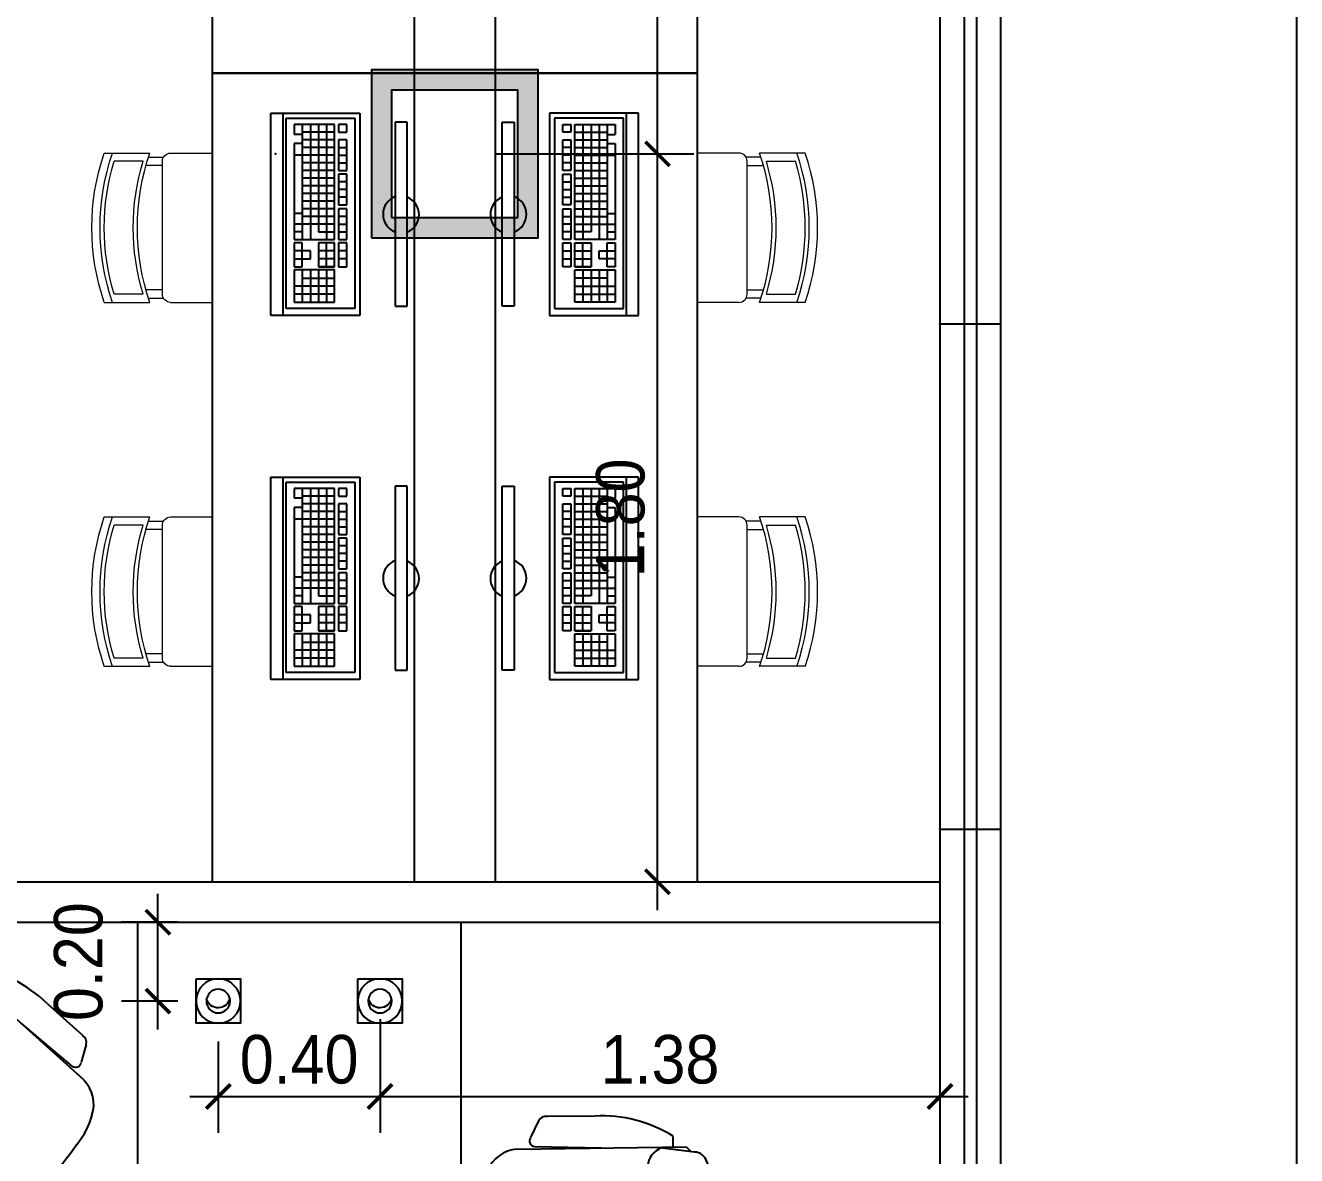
# Model space of a CAD drawing. Header units: millimetres. Extents: x 7034 to 7235, y -465 to -380.
# Drawn here: x 7142.043 to 7145.186, y -429.776 to -426.981 of the extents above; entities that cross this region are included whole.
import ezdxf

# ---------------------------------------------------------------- set-up
doc = ezdxf.new("R2010")
doc.units = ezdxf.units.MM
doc.header["$LTSCALE"] = 0.005
doc.linetypes.add('CONTINUO', pattern=[0])
doc.layers.get('0').update_dxf_attribs({"linetype": 'CONTINUO'})
doc.layers.get('DEFPOINTS').update_dxf_attribs({"linetype": 'CONTINUO', "lineweight": 15})
for name, color, linetype in [('- COTAS', 12, 'Continuous'), ('0-LUMINOTEC-TETO', 170, 'Continuous'), ('ARQ-PEITORIAL', 4, 'Continuous'), ('ARQ_ESQUADRIA', 5, 'Continuous'), ('NN_PISO', 8, 'Continuous')]:
    doc.layers.add(name, color=color, linetype=linetype)
doc.layers.add('0-LAYOUT', color=250, linetype='Continuous', lineweight=25)
doc.styles.add('ARQ', font='arial.ttf', dxfattribs={"width": 0.9})
doc.dimstyles.new('1-50', dxfattribs={"dimtxt": 0.12, "dimasz": 0.06, "dimexe": 0.09, "dimexo": 0.1, "dimgap": 0.03, "dimtad": 1, "dimzin": 0, "dimdsep": 46, "dimtxsty": 'ARQ', "dimblk": 'ARCHTICK', "dimcen": 0, "dimdle": 0.07, "dimclrd": 1, "dimclre": 1, "dimclrt": 7, "dimadec": 0, "dimazin": 0, "dimtm": 1e-09, "dimtfac": 1, "dimtofl": 0, "dimtmove": 2, "dimatfit": 3, "dimldrblk": 'ARCHTICK', "dimfxl": 1, "dimtolj": 1, "dimtzin": 0, "dimlwd": -1, "dimlwe": -1, "dimarcsym": 0})

# ---------------------------------------------------------------- blocks, each defined once
blk = doc.blocks.new('011291')
at = {"linetype": 'Continuous'}
for radius in [5.5, 2.93]:
    blk.add_circle((0, 0), radius, dxfattribs=at)
blk.add_arc((-0.02, -1.29), 2.96, 12.8011, 165.3823, dxfattribs=at)
blk = doc.blocks.new('DICROICA-QUADRADO')
blk.add_lwpolyline([(-0.055, -0.055), (0.055, -0.055), (0.055, 0.055), (-0.055, 0.055)], close=True)
at = {"xscale": 0.01, "yscale": 0.01, "zscale": 0.01}
blk.add_blockref('011291', (0, 0), dxfattribs=at)
blk = doc.blocks.new('011239')
h = blk.add_hatch(color=256)
h.paths.add_polyline_path([(-20.6, 20.75), (-20.6, -20.75), (20.6, -20.75), (20.6, 20.75)])
h.paths.add_polyline_path([(15.6, 15.75), (15.6, -15.75), (-15.6, -15.75), (-15.6, 15.75)], flags=16)
for points in [[(-20.6, -20.75), (20.6, -20.75), (20.6, 20.75), (-20.6, 20.75)], [(-15.6, -15.75), (15.6, -15.75), (15.6, 15.75), (-15.6, 15.75)]]:
    blk.add_lwpolyline(points, close=True)
blk = doc.blocks.new('A$C1D1E4AAD')
at = {"layer": '0-LAYOUT', "linetype": 'ByBlock'}
for p, q in [((-2.0148, 0), (-2.0148, -1.6)), ((-1.2148, 0), (-1.2148, -1.6)), ((-2.519, -0.1026), (-2.5509, -0.1221)), ((-2.4046, -0.1576), (-2.4818, -0.1047)), ((-2.4578, -0.1099), (-2.4741, -0.1104)), ((-2.1472, -0.3901), (-2.4578, -0.1099)), ((-2.4339, -0.1309), (-2.4167, -0.1112)), ((-2.2381, -0.2014), (-2.1504, -0.2795)), ((-2.1764, -0.356), (-2.3019, -0.25)), ((-2.1416, -0.302), (-2.154, -0.3461)), ((-2.8176, -0.4426), (-2.8024, -0.4084)), ((-2.7483, -0.5489), (-2.8107, -0.4792)), ((-2.8025, -0.5023), (-2.8041, -0.4861)), ((-2.4845, -0.7742), (-2.8025, -0.5023)), ((-1.0225, -0.4914), (-1.0423, -0.5327)), ((-0.8836, -0.4795), (-1.001, -0.4803)), ((-2.7786, -0.5233), (-2.7959, -0.5429)), ((-0.6899, -0.5557), (-0.6899, -0.5295)), ((-1.0764, -0.5613), (-0.6581, -0.5557)), ((-1.032, -0.5549), (-0.8677, -0.5581)), ((-0.7296, -0.5565), (-0.6367, -0.5676)), ((-0.6581, -0.5557), (-0.6462, -0.5668)), ((-0.6073, -0.5906), (-0.5962, -0.6264)), ((-2.5221, -0.7496), (-2.6434, -0.6388)), ((-2.6834, -0.7083), (-2.5946, -0.7853)), ((-2.5711, -0.7911), (-2.529, -0.7731)), ((-0.6073, -1.0431), (-0.5962, -1.0074)), ((-2.6834, -1.1435), (-2.5946, -1.0666)), ((-2.5711, -1.0608), (-2.529, -1.0787)), ((-0.7296, -1.0772), (-0.6367, -1.0661)), ((-0.6581, -1.078), (-0.6462, -1.0669)), ((-2.4845, -1.0777), (-2.8025, -1.3496)), ((-1.0764, -1.0724), (-0.6581, -1.078)), ((-1.032, -1.0788), (-0.8677, -1.0756)), ((-0.6899, -1.078), (-0.6899, -1.1042)), ((-2.5221, -1.1022), (-2.6434, -1.2131)), ((-1.0225, -1.1423), (-1.0423, -1.101)), ((-0.8836, -1.1542), (-1.001, -1.1534)), ((-2.7483, -1.303), (-2.8107, -1.3726)), ((-2.7786, -1.3286), (-2.7959, -1.3089)), ((-2.8025, -1.3496), (-2.8041, -1.3658)), ((-2.8176, -1.4093), (-2.8024, -1.4435)), ((-2.1472, -1.4617), (-2.4578, -1.742)), ((-2.1764, -1.4959), (-2.3019, -1.6019)), ((-2.1416, -1.5498), (-2.154, -1.5057)), ((-2.2381, -1.6505), (-2.1504, -1.5723)), ((-2.0148, -1.6), (-1.2148, -1.6)), ((-2.4046, -1.6942), (-2.4818, -1.7472)), ((-2.4339, -1.721), (-2.4167, -1.7407)), ((-2.519, -1.7493), (-2.5509, -1.7298)), ((-2.4578, -1.742), (-2.4741, -1.7415))]:
    blk.add_line(p, q, dxfattribs=at)
for centre, radius, start, end in [((-2.1494, -0.7283), 0.7271, 123.5174, 153.896), ((-2.5026, -0.1308), 0.0328, 51.4098, 120.5547), ((-2.4707, -0.4398), 0.3333, 45.7372, 80.6494), ((-2.4596, -0.177), 0.0523, 323.2944, 29.1682), ((-2.4596, -0.177), 0.0523, 323.2944, 29.1682), ((-2.712, 0.012), 0.3678, 309.1313, 323.2958), ((-2.0117, -0.8493), 0.7418, 129.1314, 148.282), ((-2.1616, -0.2971), 0.0207, 345.8779, 57.0329), ((-2.1675, -0.3448), 0.0141, 232.5784, 352.1311), ((-2.2085, -0.4503), 0.0857, 341.4955, 44.5153), ((-2.7875, -0.4552), 0.0328, 156.8587, 226.0036), ((-2.9561, -0.2659), 0.3678, 314.1176, 328.2821), ((-2.3206, -0.4216), 0.2017, 320.8696, 343.9764), ((-1.0042, -0.5009), 0.0207, 81.6738, 152.8287), ((-0.8661, -0.8121), 0.3333, 58.0573, 92.9695), ((-2.7362, -0.4918), 0.0523, 248.2452, 314.1189), ((-1.0312, -0.5406), 0.0141, 146.5756, 266.1283), ((-2.477, -0.4469), 0.3333, 196.764, 231.6762), ((-3.1806, 0.1774), 1.2492, 312.9781, 324.4353), ((-1.0701, -0.647), 0.0857, 94.1914, 157.2111), ((-0.701, -0.6073), 0.0523, 109.5385, 175.4123), ((-0.6383, -0.601), 0.0328, 18.152, 87.2969), ((-0.9669, -0.6994), 0.2017, 154.7303, 177.8371), ((-0.3867, -0.6319), 0.3678, 175.4109, 189.5754), ((-1.2979, -0.8169), 0.7271, 344.8107, 15.1893), ((0.0745, -0.8169), 1.2492, 174.2714, 185.7286), ((-1.4813, -0.8169), 0.7418, 350.4247, 9.5753), ((-2.5321, -0.7598), 0.0141, 285.2823, 44.835), ((-2.4757, -0.5981), 0.2017, 293.437, 316.5438), ((-2.5786, -0.7718), 0.0207, 220.3805, 291.5354), ((-2.4327, -0.7056), 0.0857, 232.8981, 295.9178), ((-0.9669, -0.9343), 0.2017, 182.1629, 205.2697), ((-0.3867, -1.0018), 0.3678, 170.4246, 184.5891), ((-1.0701, -0.9867), 0.0857, 202.7889, 265.8086), ((-0.701, -1.0264), 0.0523, 184.5877, 250.4615), ((-0.701, -1.0264), 0.0523, 184.5877, 250.4615), ((-2.5786, -1.08), 0.0207, 68.4646, 139.6195), ((-2.4327, -1.1463), 0.0857, 64.0822, 127.1019), ((-2.4757, -1.2537), 0.2017, 43.4562, 66.563), ((-0.6383, -1.0328), 0.0328, 272.7031, 341.848), ((-2.5321, -1.092), 0.0141, 315.165, 74.7177), ((-1.0312, -1.0931), 0.0141, 93.8717, 213.4244), ((-3.1806, -2.0292), 1.2492, 35.5647, 47.0219), ((-0.8661, -0.8216), 0.3333, 267.0305, 301.9427), ((-2.477, -1.4049), 0.3333, 128.3238, 163.236), ((-1.0042, -1.1328), 0.0207, 207.1713, 278.3262), ((-2.7362, -1.36), 0.0523, 45.8811, 111.7548), ((-2.3206, -1.4303), 0.2017, 16.0236, 39.1304), ((-2.9561, -1.5859), 0.3678, 31.7179, 45.8824), ((-2.7875, -1.3966), 0.0328, 133.9964, 203.1413), ((-2.2085, -1.4015), 0.0857, 315.4847, 18.5045), ((-2.0117, -1.0026), 0.7418, 211.718, 230.8686), ((-2.1494, -1.1236), 0.7271, 206.104, 236.4826), ((-2.1675, -1.5071), 0.0141, 7.8689, 127.4216), ((-2.1616, -1.5547), 0.0207, 302.9671, 14.1221), ((-2.712, -1.8639), 0.3678, 36.7042, 50.8687), ((-2.4596, -1.6749), 0.0523, 330.8318, 36.7056), ((-2.4596, -1.6749), 0.0523, 330.8318, 36.7056), ((-2.4707, -1.4121), 0.3333, 279.3506, 314.2628), ((-2.5026, -1.7211), 0.0328, 239.4453, 308.5902)]:
    blk.add_arc(centre, radius, start, end, dxfattribs=at)
for p in [(-2.2419, -0.6471), (-1.1749, -0.8169), (-2.2419, -1.2048)]:
    blk.add_point(p, dxfattribs=at)
blk = doc.blocks.new('vafres')
at = {"lineweight": 13, "ltscale": 0.2}
for p, q in [((2157.847, 914.6481), (2157.847, 914.5352)), ((2158.2163, 914.6481), (2158.2163, 914.5352)), ((2157.8675, 914.5521), (2157.8675, 914.6239)), ((2158.1958, 914.5521), (2158.1958, 914.6239)), ((2157.8573, 914.5386), (2157.8573, 914.5017)), ((2157.8778, 914.5044), (2157.8778, 914.5455)), ((2158.1856, 914.5044), (2158.1856, 914.5448)), ((2158.2061, 914.5386), (2158.2061, 914.5017)), ((2158.1958, 914.5044), (2157.8675, 914.5044)), ((2157.847, 914.4839), (2157.847, 914.3813)), ((2158.2163, 914.4839), (2158.2163, 914.3813))]:
    blk.add_line(p, q, dxfattribs=at)
for centre, radius, start, end in [((2158.0317, 914.1094), 0.5694, 71.0753, 108.9246), ((2158.0317, 914.0889), 0.5694, 71.0753, 108.9246), ((2158.0317, 914.0787), 0.5694, 73.2016, 106.7984), ((2158.0317, 914.0787), 0.5694, 73.2016, 106.7984), ((2158.0317, 913.9966), 0.5694, 71.0753, 108.9246), ((2158.0317, 914.0069), 0.5694, 73.2016, 106.7984), ((2157.8675, 914.4839), 0.0205, 90, 180), ((2158.1958, 914.4839), 0.0205, 360, 90)]:
    blk.add_arc(centre, radius, start, end, dxfattribs=at)
blk = doc.blocks.new('_ArchTick')
at = {"color": 0, "linetype": 'ByBlock', "const_width": 0.15}
blk.add_lwpolyline([(-0.5, -0.5), (0.5, 0.5)], dxfattribs=at)
blk = doc.blocks.new('*D252')
at = {"layer": '- COTAS', "color": 1, "transparency": 16777216}
for p, q in [((7143.6058, -429.1686), (7143.6058, -427.2286)), ((7143.2045, -427.2986), (7143.6958, -427.2986)), ((7143.2045, -429.0986), (7143.6958, -429.0986))]:
    blk.add_line(p, q, dxfattribs=at)
at = {"layer": 'DEFPOINTS', "color": 0, "transparency": 16777216}
for p in [(7143.1045, -427.2986), (7143.6058, -427.2986), (7143.1045, -429.0986)]:
    blk.add_point(p, dxfattribs=at)
at = {"layer": '- COTAS', "color": 1, "transparency": 16777216, "xscale": 0.06, "yscale": 0.06, "zscale": 0.06}
for p, rotation in [((7143.6058, -427.2986), 90), ((7143.6058, -429.0986), 270)]:
    blk.add_blockref('_ArchTick', p, dxfattribs=dict(at, rotation=rotation))
at = {"layer": '- COTAS', "color": 7, "transparency": 16777216, "insert": (7143.5146, -428.1986), "char_height": 0.12, "attachment_point": 5, "rotation": 90, "style": 'ARQ'}
blk.add_mtext('\\A1;1.80', dxfattribs=at)
blk = doc.blocks.new('*D253')
at = {"layer": '- COTAS', "color": 1, "transparency": 16777216}
for p, q in [((7143.6058, -427.3686), (7143.6058, -425.4286)), ((7143.2045, -425.4986), (7143.6958, -425.4986)), ((7143.2045, -427.2986), (7143.6958, -427.2986))]:
    blk.add_line(p, q, dxfattribs=at)
at = {"layer": 'DEFPOINTS', "color": 0, "transparency": 16777216}
for p in [(7143.1045, -425.4986), (7143.6058, -425.4986), (7143.1045, -427.2986)]:
    blk.add_point(p, dxfattribs=at)
at = {"layer": '- COTAS', "color": 1, "transparency": 16777216, "xscale": 0.06, "yscale": 0.06, "zscale": 0.06}
for p, rotation in [((7143.6058, -425.4986), 90), ((7143.6058, -427.2986), 270)]:
    blk.add_blockref('_ArchTick', p, dxfattribs=dict(at, rotation=rotation))
at = {"layer": '- COTAS', "color": 7, "transparency": 16777216, "insert": (7143.5146, -426.3986), "char_height": 0.12, "attachment_point": 5, "rotation": 90, "style": 'ARQ'}
blk.add_mtext('\\A1;1.80', dxfattribs=at)
blk = doc.blocks.new('*D257')
at = {"layer": '- COTAS', "color": 1, "transparency": 16777216}
for p, q in [((7142.3704, -429.4636), (7142.3704, -429.1286)), ((7142.4197, -429.1986), (7142.2804, -429.1986)), ((7142.4197, -429.3936), (7142.2804, -429.3936))]:
    blk.add_line(p, q, dxfattribs=at)
at = {"layer": 'DEFPOINTS', "color": 0, "transparency": 16777216}
for p in [(7142.3704, -429.1986), (7142.5197, -429.1986), (7142.5197, -429.3936)]:
    blk.add_point(p, dxfattribs=at)
at = {"layer": '- COTAS', "color": 1, "transparency": 16777216, "xscale": 0.06, "yscale": 0.06, "zscale": 0.06}
for p, rotation in [((7142.3704, -429.1986), 90), ((7142.3704, -429.3936), 270)]:
    blk.add_blockref('_ArchTick', p, dxfattribs=dict(at, rotation=rotation))
at = {"layer": '- COTAS', "color": 7, "transparency": 16777216, "insert": (7142.1741, -429.2961), "char_height": 0.12, "attachment_point": 5, "rotation": 90, "style": 'ARQ'}
blk.add_mtext('\\A1;0.20', dxfattribs=at)
blk = doc.blocks.new('*D279')
at = {"layer": '- COTAS', "color": 1, "transparency": 16777216}
for p, q in [((7142.9197, -429.4386), (7142.9197, -429.7196)), ((7144.3045, -429.4386), (7144.3045, -429.7196)), ((7142.8497, -429.6296), (7144.3745, -429.6296))]:
    blk.add_line(p, q, dxfattribs=at)
at = {"layer": 'DEFPOINTS', "color": 0, "transparency": 16777216}
for p in [(7142.9197, -429.3386), (7144.3045, -429.3386), (7144.3045, -429.6296)]:
    blk.add_point(p, dxfattribs=at)
at = {"layer": '- COTAS', "color": 1, "transparency": 16777216, "xscale": 0.06, "yscale": 0.06, "zscale": 0.06, "rotation": 180}
blk.add_blockref('_ArchTick', (7142.9197, -429.6296), dxfattribs=at)
at = {"layer": '- COTAS', "color": 1, "transparency": 16777216, "xscale": 0.06, "yscale": 0.06, "zscale": 0.06}
blk.add_blockref('_ArchTick', (7144.3045, -429.6296), dxfattribs=at)
at = {"layer": '- COTAS', "color": 7, "transparency": 16777216, "insert": (7143.6121, -429.5383), "char_height": 0.12, "attachment_point": 5, "style": 'ARQ'}
blk.add_mtext('\\A1;1.38', dxfattribs=at)
blk = doc.blocks.new('*D280')
at = {"layer": '- COTAS', "color": 1, "transparency": 16777216}
for p, q in [((7142.5197, -429.4936), (7142.5197, -429.7196)), ((7142.9197, -429.4936), (7142.9197, -429.7196)), ((7142.4497, -429.6296), (7142.9897, -429.6296))]:
    blk.add_line(p, q, dxfattribs=at)
at = {"layer": 'DEFPOINTS', "color": 0, "transparency": 16777216}
for p in [(7142.5197, -429.3936), (7142.9197, -429.3936), (7142.9197, -429.6296)]:
    blk.add_point(p, dxfattribs=at)
at = {"layer": '- COTAS', "color": 1, "transparency": 16777216, "xscale": 0.06, "yscale": 0.06, "zscale": 0.06, "rotation": 180}
blk.add_blockref('_ArchTick', (7142.5197, -429.6296), dxfattribs=at)
at = {"layer": '- COTAS', "color": 1, "transparency": 16777216, "xscale": 0.06, "yscale": 0.06, "zscale": 0.06}
blk.add_blockref('_ArchTick', (7142.9197, -429.6296), dxfattribs=at)
at = {"layer": '- COTAS', "color": 7, "transparency": 16777216, "insert": (7142.7197, -429.5383), "char_height": 0.12, "attachment_point": 5, "style": 'ARQ'}
blk.add_mtext('\\A1;0.40', dxfattribs=at)

msp = doc.modelspace()

# ---------------------------------------------------------------- linework, layer by layer
at = {"layer": '- COTAS'}
msp.add_point((7142.6611, -427.2986), dxfattribs=at)
msp.add_point((7142.6611, -427.2986), dxfattribs=at)
msp.add_lwpolyline([(7145.1864, -421.1631), (7145.1864, -436.0131), (7124.1864, -436.0131), (7124.1864, -421.1631)], close=True)
at = {"layer": '0-LAYOUT'}
for p, q in [((7143.0045, -425.2986), (7143.0045, -429.0986)), ((7143.2045, -425.2986), (7143.2045, -429.0986)), ((7142.65, -427.698), (7142.65, -427.198)), ((7142.65, -427.198), (7142.68, -427.198)), ((7142.68, -427.198), (7142.87, -427.198)), ((7142.68, -427.698), (7142.68, -427.198)), ((7142.6874, -427.2107), (7142.8574, -427.2107)), ((7142.6874, -427.6807), (7142.6874, -427.2107)), ((7142.8574, -427.2107), (7142.8574, -427.6807)), ((7142.87, -427.198), (7142.87, -427.698)), ((7143.3389, -427.198), (7143.3389, -427.698)), ((7143.5289, -427.198), (7143.3389, -427.198)), ((7143.3515, -427.2107), (7143.3515, -427.6807)), ((7143.5215, -427.2107), (7143.3515, -427.2107)), ((7143.5215, -427.6807), (7143.5215, -427.2107)), ((7143.5289, -427.698), (7143.5289, -427.198)), ((7143.5589, -427.198), (7143.5289, -427.198)), ((7143.5589, -427.698), (7143.5589, -427.198)), ((7142.7074, -427.2257), (7142.7074, -427.2503)), ((7142.8074, -427.2257), (7142.7074, -427.2257)), ((7142.7274, -427.2257), (7142.7274, -427.5107)), ((7142.7474, -427.2257), (7142.7474, -427.5107)), ((7142.7674, -427.2257), (7142.7674, -427.4917)), ((7142.7874, -427.2257), (7142.7874, -427.5107)), ((7142.8074, -427.5107), (7142.8074, -427.2257)), ((7142.8174, -427.2257), (7142.8174, -427.2447)), ((7142.8374, -427.2257), (7142.8174, -427.2257)), ((7142.8374, -427.2447), (7142.8374, -427.2257)), ((7142.9572, -427.2204), (7142.9572, -427.6755)), ((7142.9872, -427.2204), (7142.9572, -427.2204)), ((7142.9872, -427.6755), (7142.9872, -427.2204)), ((7143.2217, -427.6755), (7143.2217, -427.2204)), ((7143.2217, -427.2204), (7143.2517, -427.2204)), ((7143.2517, -427.2204), (7143.2517, -427.6755)), ((7143.3715, -427.2447), (7143.3715, -427.2257)), ((7143.3715, -427.2257), (7143.3915, -427.2257)), ((7143.3915, -427.2257), (7143.3915, -427.2447)), ((7143.4015, -427.5107), (7143.4015, -427.2257)), ((7143.4015, -427.2257), (7143.5015, -427.2257)), ((7143.4215, -427.2257), (7143.4215, -427.5107)), ((7143.4415, -427.2257), (7143.4415, -427.4917)), ((7143.4615, -427.2257), (7143.4615, -427.5107)), ((7143.4815, -427.2257), (7143.4815, -427.5107)), ((7143.5015, -427.2257), (7143.5015, -427.2503)), ((7142.7274, -427.2503), (7142.7074, -427.2503)), ((7142.7274, -427.2727), (7142.7074, -427.2727)), ((7142.7074, -427.2727), (7142.7074, -427.5107)), ((7142.8074, -427.2447), (7142.7274, -427.2447)), ((7142.8074, -427.2637), (7142.7274, -427.2637)), ((7142.8174, -427.2447), (7142.8374, -427.2447)), ((7142.8174, -427.2637), (7142.8174, -427.3397)), ((7142.8374, -427.2637), (7142.8174, -427.2637)), ((7142.8374, -427.3397), (7142.8374, -427.2637)), ((7143.3915, -427.2447), (7143.3715, -427.2447)), ((7143.3715, -427.3397), (7143.3715, -427.2637)), ((7143.3715, -427.2637), (7143.3915, -427.2637)), ((7143.3915, -427.2637), (7143.3915, -427.3397)), ((7143.4015, -427.2447), (7143.4815, -427.2447)), ((7143.4015, -427.2637), (7143.4815, -427.2637)), ((7143.4815, -427.2503), (7143.5015, -427.2503)), ((7143.4815, -427.2727), (7143.5015, -427.2727)), ((7143.5015, -427.2727), (7143.5015, -427.5107)), ((7142.8074, -427.3017), (7142.7074, -427.3017)), ((7142.8074, -427.2827), (7142.7274, -427.2827)), ((7142.8174, -427.2827), (7142.8374, -427.2827)), ((7142.8174, -427.3017), (7142.8374, -427.3017)), ((7143.3915, -427.2827), (7143.3715, -427.2827)), ((7143.3915, -427.3017), (7143.3715, -427.3017)), ((7143.4015, -427.2827), (7143.4815, -427.2827)), ((7143.4015, -427.3017), (7143.5015, -427.3017)), ((7142.8074, -427.3207), (7142.7274, -427.3207)), ((7142.8174, -427.3207), (7142.8374, -427.3207)), ((7143.3915, -427.3207), (7143.3715, -427.3207)), ((7143.4015, -427.3207), (7143.4815, -427.3207)), ((7142.8074, -427.3397), (7142.7274, -427.3397)), ((7142.8074, -427.3587), (7142.7274, -427.3587)), ((7142.8174, -427.3397), (7142.8374, -427.3397)), ((7142.8174, -427.3488), (7142.8174, -427.4248)), ((7142.8374, -427.3488), (7142.8174, -427.3488)), ((7142.8374, -427.3678), (7142.8174, -427.3678)), ((7142.8374, -427.4248), (7142.8374, -427.3488)), ((7143.3915, -427.3397), (7143.3715, -427.3397)), ((7143.3715, -427.4248), (7143.3715, -427.3488)), ((7143.3715, -427.3488), (7143.3915, -427.3488)), ((7143.3715, -427.3678), (7143.3915, -427.3678)), ((7143.3915, -427.3488), (7143.3915, -427.4248)), ((7143.4015, -427.3397), (7143.4815, -427.3397)), ((7143.4015, -427.3587), (7143.4815, -427.3587)), ((7142.8074, -427.3777), (7142.7274, -427.3777)), ((7142.8074, -427.3967), (7142.7274, -427.3967)), ((7142.8374, -427.3868), (7142.8174, -427.3868)), ((7143.3715, -427.3868), (7143.3915, -427.3868)), ((7143.4015, -427.3777), (7143.4815, -427.3777)), ((7143.4015, -427.3967), (7143.4815, -427.3967)), ((7142.8074, -427.4157), (7142.7274, -427.4157)), ((7142.8374, -427.4058), (7142.8174, -427.4058)), ((7142.8174, -427.4248), (7142.8374, -427.4248)), ((7143.3715, -427.4058), (7143.3915, -427.4058)), ((7143.3915, -427.4248), (7143.3715, -427.4248)), ((7143.4015, -427.4157), (7143.4815, -427.4157)), ((7142.7274, -427.4457), (7142.7074, -427.4457)), ((7142.8074, -427.4347), (7142.7274, -427.4347)), ((7142.8074, -427.4537), (7142.7274, -427.4537)), ((7142.8174, -427.4347), (7142.8174, -427.5107)), ((7142.8374, -427.4347), (7142.8174, -427.4347)), ((7142.8374, -427.4537), (7142.8174, -427.4537)), ((7142.8374, -427.5107), (7142.8374, -427.4347)), ((7143.3715, -427.5107), (7143.3715, -427.4347)), ((7143.3715, -427.4347), (7143.3915, -427.4347)), ((7143.3715, -427.4537), (7143.3915, -427.4537)), ((7143.3915, -427.4347), (7143.3915, -427.5107)), ((7143.4015, -427.4347), (7143.4815, -427.4347)), ((7143.4015, -427.4537), (7143.4815, -427.4537)), ((7143.4815, -427.4457), (7143.5015, -427.4457)), ((7142.8074, -427.4727), (7142.7074, -427.4727)), ((7142.7274, -427.4917), (7142.7074, -427.4917)), ((7142.7674, -427.4917), (7142.8074, -427.4917)), ((7142.8174, -427.4727), (7142.8374, -427.4727)), ((7142.8174, -427.4917), (7142.8374, -427.4917)), ((7143.3915, -427.4727), (7143.3715, -427.4727)), ((7143.3915, -427.4917), (7143.3715, -427.4917)), ((7143.4015, -427.4727), (7143.5015, -427.4727)), ((7143.4415, -427.4917), (7143.4015, -427.4917)), ((7143.4815, -427.4917), (7143.5015, -427.4917)), ((7142.7074, -427.5107), (7142.8074, -427.5107)), ((7142.7074, -427.5182), (7142.7074, -427.5782)), ((7142.7274, -427.5182), (7142.7074, -427.5182)), ((7142.7274, -427.5782), (7142.7274, -427.5182)), ((7142.7674, -427.5182), (7142.7674, -427.5782)), ((7142.8074, -427.5182), (7142.7674, -427.5182)), ((7142.7874, -427.5782), (7142.7874, -427.5182)), ((7142.8074, -427.5782), (7142.8074, -427.5182)), ((7142.8174, -427.5107), (7142.8374, -427.5107)), ((7142.8174, -427.5182), (7142.8174, -427.5782)), ((7142.8374, -427.5182), (7142.8174, -427.5182)), ((7142.8374, -427.5782), (7142.8374, -427.5182)), ((7143.3915, -427.5107), (7143.3715, -427.5107)), ((7143.3715, -427.5782), (7143.3715, -427.5182)), ((7143.3715, -427.5182), (7143.3915, -427.5182)), ((7143.3915, -427.5182), (7143.3915, -427.5782)), ((7143.5015, -427.5107), (7143.4015, -427.5107)), ((7143.4015, -427.5782), (7143.4015, -427.5182)), ((7143.4015, -427.5182), (7143.4415, -427.5182)), ((7143.4215, -427.5782), (7143.4215, -427.5182)), ((7143.4415, -427.5182), (7143.4415, -427.5782)), ((7143.4815, -427.5182), (7143.5015, -427.5182)), ((7143.4815, -427.5782), (7143.4815, -427.5182)), ((7143.5015, -427.5182), (7143.5015, -427.5782)), ((7142.7474, -427.5382), (7142.7074, -427.5382)), ((7142.7474, -427.5582), (7142.7474, -427.5382)), ((7142.8074, -427.5382), (7142.7674, -427.5382)), ((7142.8374, -427.5382), (7142.8174, -427.5382)), ((7143.3715, -427.5382), (7143.3915, -427.5382)), ((7143.4015, -427.5382), (7143.4415, -427.5382)), ((7143.4615, -427.5582), (7143.4615, -427.5382)), ((7143.4615, -427.5382), (7143.5015, -427.5382)), ((7142.7074, -427.5582), (7142.7474, -427.5582)), ((7142.7074, -427.5782), (7142.7274, -427.5782)), ((7142.7074, -427.5857), (7142.7074, -427.6657)), ((7142.8074, -427.5857), (7142.7074, -427.5857)), ((7142.7274, -427.5857), (7142.7274, -427.6657)), ((7142.7474, -427.5857), (7142.7474, -427.6657)), ((7142.8074, -427.5582), (7142.7674, -427.5582)), ((7142.7674, -427.5782), (7142.8074, -427.5782)), ((7142.8074, -427.5782), (7142.7674, -427.5782)), ((7142.7674, -427.5857), (7142.7674, -427.6657)), ((7142.7874, -427.5857), (7142.7874, -427.6657)), ((7142.8074, -427.6657), (7142.8074, -427.5857)), ((7142.8374, -427.5582), (7142.8174, -427.5582)), ((7142.8174, -427.5782), (7142.8374, -427.5782)), ((7143.3715, -427.5582), (7143.3915, -427.5582)), ((7143.3915, -427.5782), (7143.3715, -427.5782)), ((7143.4015, -427.5582), (7143.4415, -427.5582)), ((7143.4415, -427.5782), (7143.4015, -427.5782)), ((7143.4015, -427.5782), (7143.4415, -427.5782)), ((7143.4015, -427.6657), (7143.4015, -427.5857)), ((7143.4015, -427.5857), (7143.5015, -427.5857)), ((7143.4215, -427.5857), (7143.4215, -427.6657)), ((7143.4415, -427.5857), (7143.4415, -427.6657)), ((7143.5015, -427.5582), (7143.4615, -427.5582)), ((7143.4615, -427.5857), (7143.4615, -427.6657)), ((7143.5015, -427.5782), (7143.4815, -427.5782)), ((7143.4815, -427.5857), (7143.4815, -427.6657)), ((7143.5015, -427.5857), (7143.5015, -427.6657)), ((7142.7274, -427.6057), (7142.8074, -427.6057)), ((7143.4815, -427.6057), (7143.4015, -427.6057)), ((7142.8074, -427.6257), (7142.7074, -427.6257)), ((7142.8074, -427.6457), (7142.7074, -427.6457)), ((7143.4015, -427.6257), (7143.5015, -427.6257)), ((7143.4015, -427.6457), (7143.5015, -427.6457)), ((7142.8574, -427.6807), (7142.6874, -427.6807)), ((7142.7074, -427.6657), (7142.8074, -427.6657)), ((7142.9572, -427.6755), (7142.9872, -427.6755)), ((7143.2517, -427.6755), (7143.2217, -427.6755)), ((7143.3515, -427.6807), (7143.5215, -427.6807)), ((7143.5015, -427.6657), (7143.4015, -427.6657)), ((7142.68, -427.698), (7142.65, -427.698)), ((7142.87, -427.698), (7142.68, -427.698)), ((7143.3389, -427.698), (7143.5289, -427.698)), ((7143.5289, -427.698), (7143.5589, -427.698)), ((7142.65, -428.598), (7142.65, -428.098)), ((7142.65, -428.098), (7142.68, -428.098)), ((7142.68, -428.098), (7142.87, -428.098)), ((7142.68, -428.598), (7142.68, -428.098)), ((7142.6874, -428.1107), (7142.8574, -428.1107)), ((7142.6874, -428.5807), (7142.6874, -428.1107)), ((7142.8574, -428.1107), (7142.8574, -428.5807)), ((7142.87, -428.098), (7142.87, -428.598)), ((7142.9572, -428.1204), (7142.9572, -428.5755)), ((7142.9872, -428.1204), (7142.9572, -428.1204)), ((7142.9872, -428.5755), (7142.9872, -428.1204)), ((7143.2217, -428.5755), (7143.2217, -428.1204)), ((7143.2217, -428.1204), (7143.2517, -428.1204)), ((7143.2517, -428.1204), (7143.2517, -428.5755)), ((7143.3389, -428.098), (7143.3389, -428.598)), ((7143.5289, -428.098), (7143.3389, -428.098)), ((7143.3515, -428.1107), (7143.3515, -428.5807)), ((7143.5215, -428.1107), (7143.3515, -428.1107)), ((7143.5215, -428.5807), (7143.5215, -428.1107)), ((7143.5289, -428.598), (7143.5289, -428.098)), ((7143.5589, -428.098), (7143.5289, -428.098)), ((7143.5589, -428.598), (7143.5589, -428.098)), ((7142.7074, -428.1257), (7142.7074, -428.1503)), ((7142.8074, -428.1257), (7142.7074, -428.1257)), ((7142.7274, -428.1503), (7142.7074, -428.1503)), ((7142.7274, -428.1257), (7142.7274, -428.4107)), ((7142.8074, -428.1447), (7142.7274, -428.1447)), ((7142.7474, -428.1257), (7142.7474, -428.4107)), ((7142.7674, -428.1257), (7142.7674, -428.3917)), ((7142.7874, -428.1257), (7142.7874, -428.4107)), ((7142.8074, -428.4107), (7142.8074, -428.1257)), ((7142.8174, -428.1257), (7142.8174, -428.1447)), ((7142.8374, -428.1257), (7142.8174, -428.1257)), ((7142.8174, -428.1447), (7142.8374, -428.1447)), ((7142.8374, -428.1447), (7142.8374, -428.1257)), ((7143.3715, -428.1447), (7143.3715, -428.1257)), ((7143.3715, -428.1257), (7143.3915, -428.1257)), ((7143.3915, -428.1447), (7143.3715, -428.1447)), ((7143.3915, -428.1257), (7143.3915, -428.1447)), ((7143.4015, -428.4107), (7143.4015, -428.1257)), ((7143.4015, -428.1257), (7143.5015, -428.1257)), ((7143.4015, -428.1447), (7143.4815, -428.1447)), ((7143.4215, -428.1257), (7143.4215, -428.4107)), ((7143.4415, -428.1257), (7143.4415, -428.3917)), ((7143.4615, -428.1257), (7143.4615, -428.4107)), ((7143.4815, -428.1257), (7143.4815, -428.4107)), ((7143.4815, -428.1503), (7143.5015, -428.1503)), ((7143.5015, -428.1257), (7143.5015, -428.1503)), ((7142.7274, -428.1727), (7142.7074, -428.1727)), ((7142.7074, -428.1727), (7142.7074, -428.4107)), ((7142.8074, -428.1637), (7142.7274, -428.1637)), ((7142.8074, -428.1827), (7142.7274, -428.1827)), ((7142.8174, -428.1637), (7142.8174, -428.2397)), ((7142.8374, -428.1637), (7142.8174, -428.1637)), ((7142.8174, -428.1827), (7142.8374, -428.1827)), ((7142.8374, -428.2397), (7142.8374, -428.1637)), ((7143.3715, -428.2397), (7143.3715, -428.1637)), ((7143.3715, -428.1637), (7143.3915, -428.1637)), ((7143.3915, -428.1827), (7143.3715, -428.1827)), ((7143.3915, -428.1637), (7143.3915, -428.2397)), ((7143.4015, -428.1637), (7143.4815, -428.1637)), ((7143.4015, -428.1827), (7143.4815, -428.1827)), ((7143.4815, -428.1727), (7143.5015, -428.1727)), ((7143.5015, -428.1727), (7143.5015, -428.4107)), ((7142.8074, -428.2017), (7142.7074, -428.2017)), ((7142.8174, -428.2017), (7142.8374, -428.2017)), ((7143.3915, -428.2017), (7143.3715, -428.2017)), ((7143.4015, -428.2017), (7143.5015, -428.2017)), ((7142.8074, -428.2207), (7142.7274, -428.2207)), ((7142.8074, -428.2397), (7142.7274, -428.2397)), ((7142.8174, -428.2207), (7142.8374, -428.2207)), ((7142.8174, -428.2397), (7142.8374, -428.2397)), ((7142.8174, -428.2488), (7142.8174, -428.3248)), ((7142.8374, -428.2488), (7142.8174, -428.2488)), ((7142.8374, -428.3248), (7142.8374, -428.2488)), ((7143.3915, -428.2207), (7143.3715, -428.2207)), ((7143.3915, -428.2397), (7143.3715, -428.2397)), ((7143.3715, -428.3248), (7143.3715, -428.2488)), ((7143.3715, -428.2488), (7143.3915, -428.2488)), ((7143.3915, -428.2488), (7143.3915, -428.3248)), ((7143.4015, -428.2207), (7143.4815, -428.2207)), ((7143.4015, -428.2397), (7143.4815, -428.2397)), ((7142.8074, -428.2587), (7142.7274, -428.2587)), ((7142.8074, -428.2777), (7142.7274, -428.2777)), ((7142.8374, -428.2678), (7142.8174, -428.2678)), ((7143.3715, -428.2678), (7143.3915, -428.2678)), ((7143.4015, -428.2587), (7143.4815, -428.2587)), ((7143.4015, -428.2777), (7143.4815, -428.2777)), ((7142.8074, -428.2967), (7142.7274, -428.2967)), ((7142.8374, -428.2868), (7142.8174, -428.2868)), ((7142.8374, -428.3058), (7142.8174, -428.3058)), ((7143.3715, -428.2868), (7143.3915, -428.2868)), ((7143.3715, -428.3058), (7143.3915, -428.3058)), ((7143.4015, -428.2967), (7143.4815, -428.2967)), ((7142.8074, -428.3157), (7142.7274, -428.3157)), ((7142.8074, -428.3347), (7142.7274, -428.3347)), ((7142.8174, -428.3248), (7142.8374, -428.3248)), ((7142.8174, -428.3347), (7142.8174, -428.4107)), ((7142.8374, -428.3347), (7142.8174, -428.3347)), ((7142.8374, -428.4107), (7142.8374, -428.3347)), ((7143.3915, -428.3248), (7143.3715, -428.3248)), ((7143.3715, -428.4107), (7143.3715, -428.3347)), ((7143.3715, -428.3347), (7143.3915, -428.3347)), ((7143.3915, -428.3347), (7143.3915, -428.4107)), ((7143.4015, -428.3157), (7143.4815, -428.3157)), ((7143.4015, -428.3347), (7143.4815, -428.3347)), ((7142.7274, -428.3457), (7142.7074, -428.3457)), ((7142.8074, -428.3727), (7142.7074, -428.3727)), ((7142.8074, -428.3537), (7142.7274, -428.3537)), ((7142.8374, -428.3537), (7142.8174, -428.3537)), ((7142.8174, -428.3727), (7142.8374, -428.3727)), ((7143.3715, -428.3537), (7143.3915, -428.3537)), ((7143.3915, -428.3727), (7143.3715, -428.3727)), ((7143.4015, -428.3537), (7143.4815, -428.3537)), ((7143.4015, -428.3727), (7143.5015, -428.3727)), ((7143.4815, -428.3457), (7143.5015, -428.3457)), ((7142.7274, -428.3917), (7142.7074, -428.3917)), ((7142.7674, -428.3917), (7142.8074, -428.3917)), ((7142.8174, -428.3917), (7142.8374, -428.3917)), ((7143.3915, -428.3917), (7143.3715, -428.3917)), ((7143.4415, -428.3917), (7143.4015, -428.3917)), ((7143.4815, -428.3917), (7143.5015, -428.3917)), ((7142.7074, -428.4107), (7142.8074, -428.4107)), ((7142.7074, -428.4182), (7142.7074, -428.4782)), ((7142.7274, -428.4182), (7142.7074, -428.4182)), ((7142.7474, -428.4382), (7142.7074, -428.4382)), ((7142.7274, -428.4782), (7142.7274, -428.4182)), ((7142.7474, -428.4582), (7142.7474, -428.4382)), ((7142.7674, -428.4182), (7142.7674, -428.4782)), ((7142.8074, -428.4182), (7142.7674, -428.4182)), ((7142.8074, -428.4382), (7142.7674, -428.4382)), ((7142.7874, -428.4782), (7142.7874, -428.4182)), ((7142.8074, -428.4782), (7142.8074, -428.4182)), ((7142.8174, -428.4107), (7142.8374, -428.4107)), ((7142.8174, -428.4182), (7142.8174, -428.4782)), ((7142.8374, -428.4182), (7142.8174, -428.4182)), ((7142.8374, -428.4382), (7142.8174, -428.4382)), ((7142.8374, -428.4782), (7142.8374, -428.4182)), ((7143.3915, -428.4107), (7143.3715, -428.4107)), ((7143.3715, -428.4782), (7143.3715, -428.4182)), ((7143.3715, -428.4182), (7143.3915, -428.4182)), ((7143.3715, -428.4382), (7143.3915, -428.4382)), ((7143.3915, -428.4182), (7143.3915, -428.4782)), ((7143.5015, -428.4107), (7143.4015, -428.4107)), ((7143.4015, -428.4782), (7143.4015, -428.4182)), ((7143.4015, -428.4182), (7143.4415, -428.4182)), ((7143.4015, -428.4382), (7143.4415, -428.4382)), ((7143.4215, -428.4782), (7143.4215, -428.4182)), ((7143.4415, -428.4182), (7143.4415, -428.4782)), ((7143.4615, -428.4582), (7143.4615, -428.4382)), ((7143.4615, -428.4382), (7143.5015, -428.4382)), ((7143.4815, -428.4182), (7143.5015, -428.4182)), ((7143.4815, -428.4782), (7143.4815, -428.4182)), ((7143.5015, -428.4182), (7143.5015, -428.4782)), ((7142.7074, -428.4582), (7142.7474, -428.4582)), ((7142.8074, -428.4582), (7142.7674, -428.4582)), ((7142.8374, -428.4582), (7142.8174, -428.4582)), ((7143.3715, -428.4582), (7143.3915, -428.4582)), ((7143.4015, -428.4582), (7143.4415, -428.4582)), ((7143.5015, -428.4582), (7143.4615, -428.4582)), ((7142.7074, -428.4782), (7142.7274, -428.4782)), ((7142.7074, -428.4857), (7142.7074, -428.5657)), ((7142.8074, -428.4857), (7142.7074, -428.4857)), ((7142.7274, -428.4857), (7142.7274, -428.5657)), ((7142.7474, -428.4857), (7142.7474, -428.5657)), ((7142.7674, -428.4782), (7142.8074, -428.4782)), ((7142.8074, -428.4782), (7142.7674, -428.4782)), ((7142.7674, -428.4857), (7142.7674, -428.5657)), ((7142.7874, -428.4857), (7142.7874, -428.5657)), ((7142.8074, -428.5657), (7142.8074, -428.4857)), ((7142.8174, -428.4782), (7142.8374, -428.4782)), ((7143.3915, -428.4782), (7143.3715, -428.4782)), ((7143.4415, -428.4782), (7143.4015, -428.4782)), ((7143.4015, -428.4782), (7143.4415, -428.4782)), ((7143.4015, -428.5657), (7143.4015, -428.4857)), ((7143.4015, -428.4857), (7143.5015, -428.4857)), ((7143.4215, -428.4857), (7143.4215, -428.5657)), ((7143.4415, -428.4857), (7143.4415, -428.5657)), ((7143.4615, -428.4857), (7143.4615, -428.5657)), ((7143.5015, -428.4782), (7143.4815, -428.4782)), ((7143.4815, -428.4857), (7143.4815, -428.5657)), ((7143.5015, -428.4857), (7143.5015, -428.5657)), ((7142.8074, -428.5257), (7142.7074, -428.5257)), ((7142.7274, -428.5057), (7142.8074, -428.5057)), ((7143.4815, -428.5057), (7143.4015, -428.5057)), ((7143.4015, -428.5257), (7143.5015, -428.5257)), ((7142.8074, -428.5457), (7142.7074, -428.5457)), ((7143.4015, -428.5457), (7143.5015, -428.5457)), ((7142.8574, -428.5807), (7142.6874, -428.5807)), ((7142.7074, -428.5657), (7142.8074, -428.5657)), ((7142.9572, -428.5755), (7142.9872, -428.5755)), ((7143.2517, -428.5755), (7143.2217, -428.5755)), ((7143.3515, -428.5807), (7143.5215, -428.5807)), ((7143.5015, -428.5657), (7143.4015, -428.5657)), ((7142.68, -428.598), (7142.65, -428.598)), ((7142.87, -428.598), (7142.68, -428.598)), ((7143.3389, -428.598), (7143.5289, -428.598)), ((7143.5289, -428.598), (7143.5589, -428.598))]:
    msp.add_line(p, q, dxfattribs=at)
for points in [[(7142.5045, -427.0986), (7143.7045, -427.0986), (7143.7045, -425.2986), (7142.5045, -425.2986)], [(7142.5045, -429.0986), (7143.7045, -429.0986), (7143.7045, -427.0986), (7142.5045, -427.0986)]]:
    msp.add_lwpolyline(points, close=True, dxfattribs=at)
for centre, radius, start, end in [((7142.9739, -427.448), 0.0468, 110.9733, 249.0267), ((7142.97, -427.4488), 0.0462, 291.7976, 68.2024), ((7143.2389, -427.4488), 0.0462, 111.7976, 248.2024), ((7143.235, -427.448), 0.0468, 290.9733, 69.0267), ((7142.9739, -428.348), 0.0468, 110.9733, 249.0267), ((7142.97, -428.3488), 0.0462, 291.7976, 68.2024), ((7143.2389, -428.3488), 0.0462, 111.7976, 248.2024), ((7143.235, -428.348), 0.0468, 290.9733, 69.0267)]:
    msp.add_arc(centre, radius, start, end, dxfattribs=at)
at = {"layer": 'ARQ-PEITORIAL'}
for p, q in [((7144.3045, -425.2186), (7144.3045, -430.2186)), ((7144.4545, -425.2186), (7144.4545, -430.2186)), ((7140.6945, -429.0986), (7144.3045, -429.0986)), ((7140.6945, -429.1986), (7144.3045, -429.1986))]:
    msp.add_line(p, q, dxfattribs=at)
at = {"layer": 'ARQ_ESQUADRIA'}
for p, q in [((7144.3645, -425.2186), (7144.3645, -430.2186)), ((7144.3945, -425.2186), (7144.3945, -430.2186)), ((7144.3045, -427.7186), (7144.4545, -427.7186)), ((7144.3045, -428.9686), (7144.4545, -428.9686))]:
    msp.add_line(p, q, dxfattribs=at)
for p in [(7144.3045, -427.7186), (7144.3045, -428.9686)]:
    msp.add_point(p, dxfattribs=at)

# ---------------------------------------------------------------- block references
at = {"layer": '0-LAYOUT', "xscale": -1, "rotation": 90}
for p in [(8056.8858, 1730.5505), (8056.8858, 1729.6505)]:
    msp.add_blockref('vafres', p, dxfattribs=at)
at = {"layer": '0-LAYOUT', "rotation": 270}
for p in [(6229.3231, 1730.5505), (6229.3231, 1729.6505)]:
    msp.add_blockref('vafres', p, dxfattribs=at)
at = {"layer": '0-LUMINOTEC-TETO', "xscale": 0.01000000000021828, "yscale": 0.01000000000021828, "zscale": 0.01000000000021828}
msp.add_blockref('011239', (7143.1045, -427.2986), dxfattribs=at)
at = {"layer": '0-LUMINOTEC-TETO', "xscale": -1, "rotation": 180}
for p in [(7142.5197, -429.3936), (7142.9197, -429.3936)]:
    msp.add_blockref('DICROICA-QUADRADO', p, dxfattribs=at)
at = {"layer": 'NN_PISO'}
msp.add_blockref('A$C1D1E4AAD', (7144.3345, -429.1986), dxfattribs=at)

# ---------------------------------------------------------------- dimensions: what is measured, and where the dimension line sits
at = {"layer": '- COTAS'}
for base, p1, p2, picture, middle in [((7143.6058, -425.4986), (7143.1045, -427.2986), (7143.1045, -425.4986), '*D253', (7143.5146, -426.3986)), ((7143.6058, -427.2986), (7143.1045, -429.0986), (7143.1045, -427.2986), '*D252', (7143.5146, -428.1986)), ((7142.370367168, -429.1986172153), (7142.5196773478, -429.3936172153), (7142.5196773478, -429.1986172153), '*D257', (7142.1740984094, -429.2961172153))]:
    dim = msp.add_linear_dim(base=base, p1=p1, p2=p2, angle=90, dimstyle='1-50', dxfattribs=at)
    dim.commit()
    dim.dimension.update_dxf_attribs({"geometry": picture, "text_midpoint": middle})
for base, p1, p2, picture, middle in [((7144.3045, -429.6296), (7142.9197, -429.3386), (7144.3045, -429.3386), '*D279', (7143.6121, -429.5383)), ((7142.9197, -429.6296), (7142.5197, -429.3936), (7142.9197, -429.3936), '*D280', (7142.7197, -429.5383))]:
    dim = msp.add_linear_dim(base=base, p1=p1, p2=p2, dimstyle='1-50', dxfattribs=at)
    dim.commit()
    dim.dimension.update_dxf_attribs({"geometry": picture, "text_midpoint": middle})

doc.saveas('drawing.dxf')
